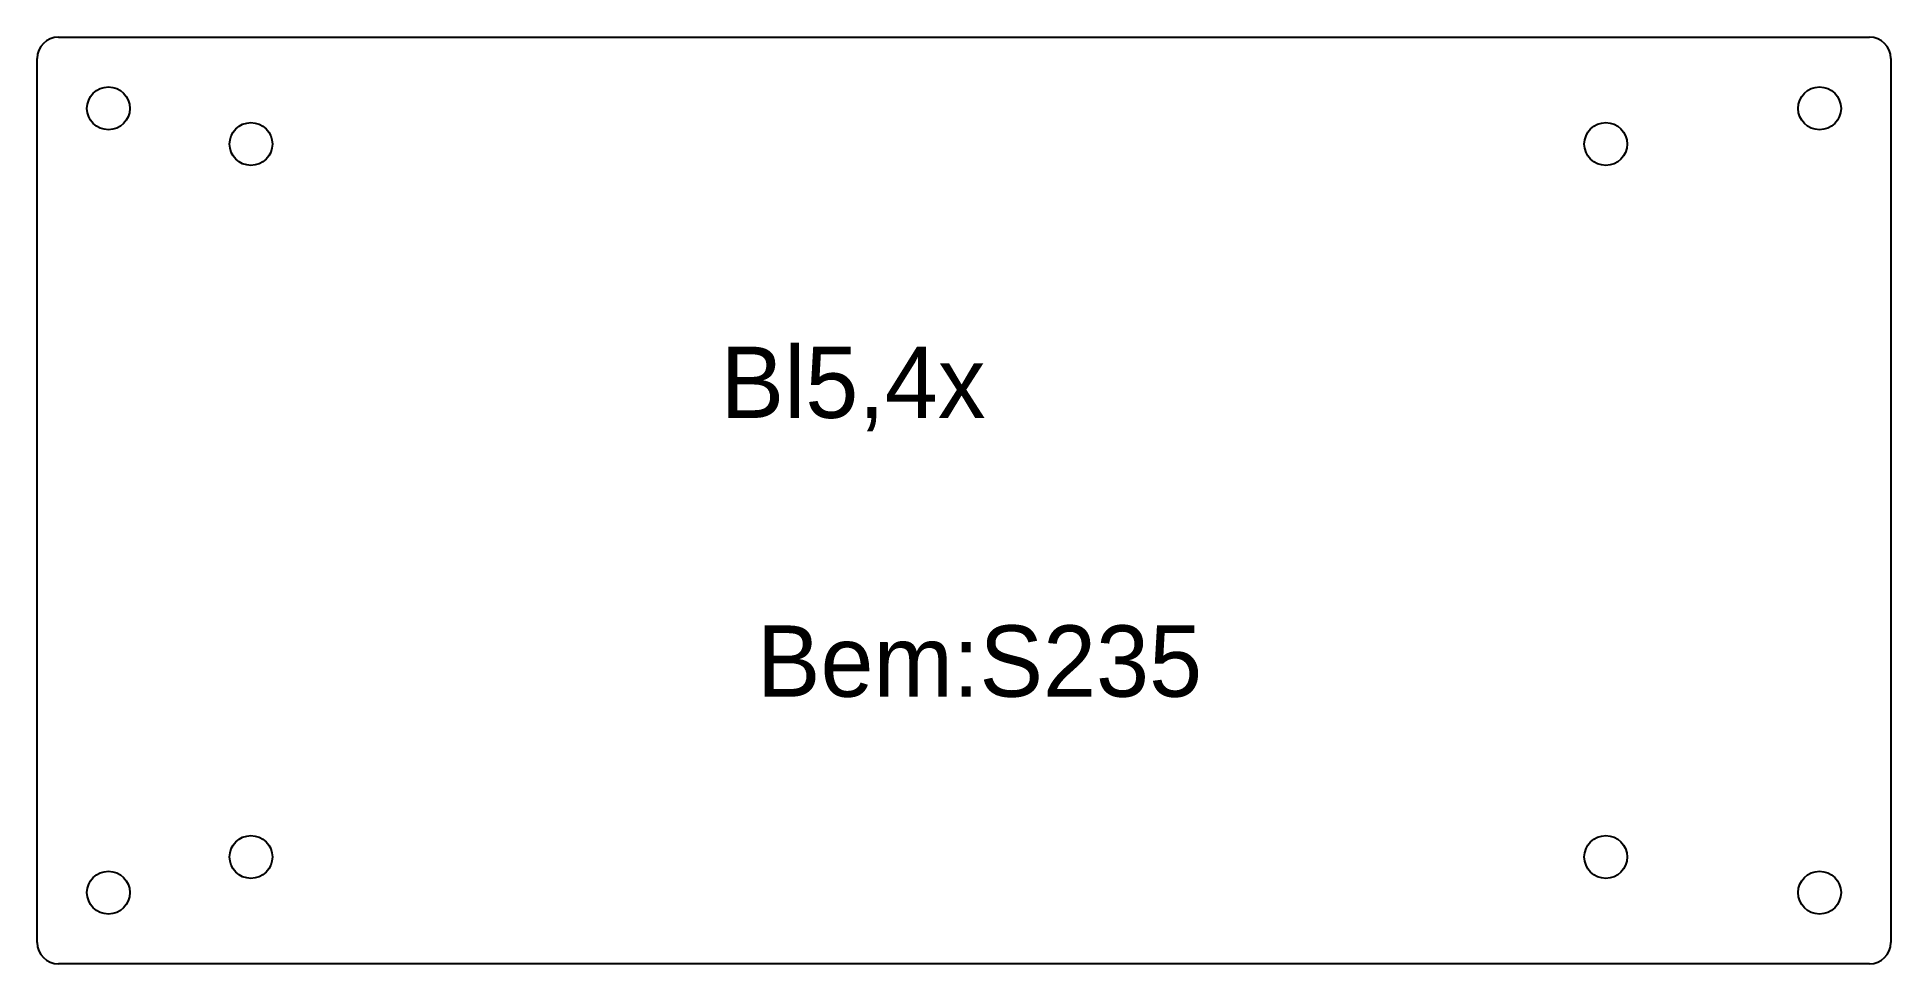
# Model space of a CAD drawing. Extents: x 0 to 260, y 0 to 130.
import ezdxf
from ezdxf.enums import TextEntityAlignment as Align

# ---------------------------------------------------------------- set-up
doc = ezdxf.new("R2010")
doc.units = 0
doc.layers.add('WHITE', color=7, linetype='CONTINUOUS')

msp = doc.modelspace()

# ---------------------------------------------------------------- linework, layer by layer
at = {"layer": 'WHITE', "linetype": 'CONTINUOUS'}
for p, q in [((3, 130), (257.0003, 130)), ((0, 3), (0, 127)), ((260.0003, 127), (260.0003, 3)), ((257.0003, 0), (3, 0))]:
    msp.add_line(p, q, dxfattribs=at)
for centre in [(10, 120), (250.0003, 120), (30.0003, 115), (220.0003, 115), (30.0003, 15), (220.0003, 15), (10, 10), (250.0003, 10)]:
    msp.add_circle(centre, 3, dxfattribs=at)
for centre, start, end in [((3, 127), 90, 180), ((257.0003, 127), 0, 90), ((3, 3), 180, 270), ((257.0003, 3), -90, 0)]:
    msp.add_arc(centre, 3, start, end, dxfattribs=at)

# ---------------------------------------------------------------- texts
at = {"layer": 'WHITE'}
for s, p in [('Bl5,4x', (95.853575, 86.582611)), ('Bem:S235', (100.95373, 47.481429))]:
    msp.add_text(s, height=10, dxfattribs=at).set_placement(p, align=Align.TOP_LEFT)

doc.saveas('drawing.dxf')
